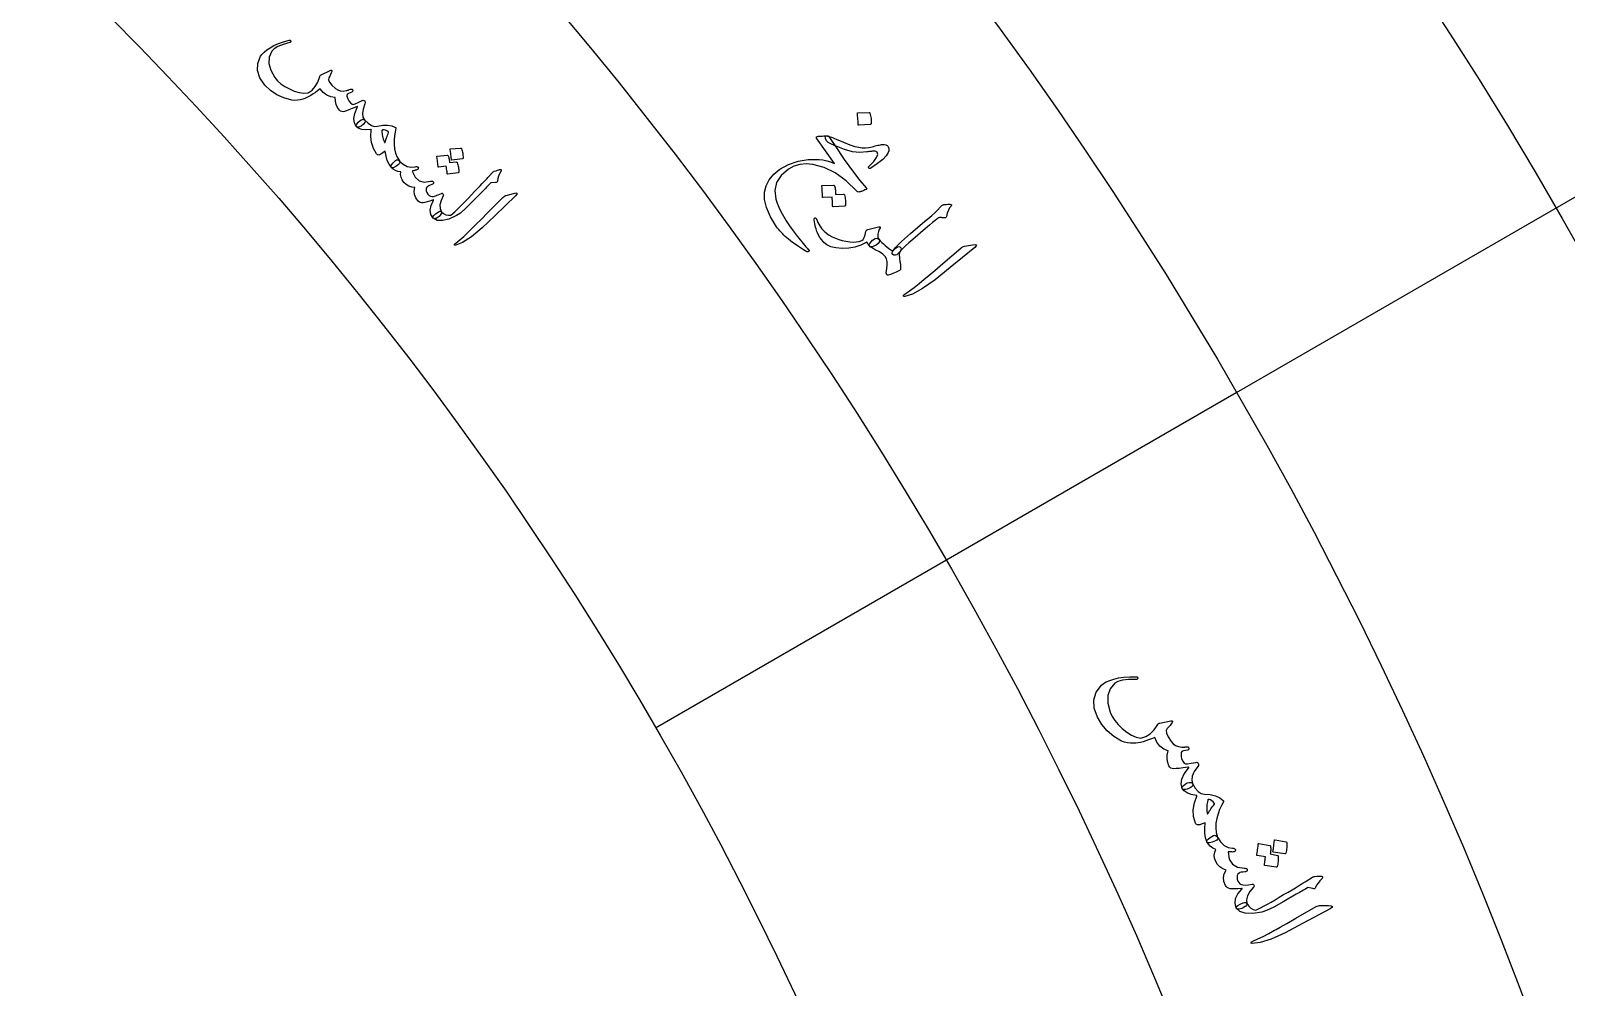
# Model space of a CAD drawing. Header units: millimetres. Extents: x -77 to 77, y -78 to 103.
# Drawn here: x 35.24 to 58.32, y 21.88 to 36.24 of the extents above; entities that cross this region are included whole.
import ezdxf

# ---------------------------------------------------------------- set-up
doc = ezdxf.new("R2010")
doc.units = ezdxf.units.MM
doc.layers.add('ENGRAVE', color=7, linetype='Continuous')
doc.layers.add('TEXT', color=5, linetype='Continuous')

msp = doc.modelspace()

# ---------------------------------------------------------------- linework, layer by layer
at = {"layer": 'ENGRAVE'}
for points in [[(60.7409, 35.0687), (53.358, 30.8062)], [(53.358, 30.8062), (48.9954, 28.2875)], [(48.9954, 28.2875), (44.6328, 25.7687)]]:
    msp.add_lwpolyline(points, dxfattribs=at)
for radius in [75.95, 75.95, 73.9156, 70.1375, 70.1375, 67.1538, 61.6125, 61.6125, 56.575, 56.575, 51.5375, 51.5375]:
    msp.add_circle((0, 0), radius, dxfattribs=at)
at = {"layer": 'TEXT'}
for points in [[(40.2223, 35.1951), (40.2312, 35.1984), (40.24, 35.1995), (40.2486, 35.1985), (40.257, 35.1952), (40.2651, 35.1885), (40.2689, 35.1783), (40.2685, 35.1647), (40.2638, 35.1477), (40.2381, 35.0678), (40.2285, 35.001), (40.2351, 34.9472), (40.2579, 34.9064), (40.2682, 34.8862), (40.2635, 34.8639), (40.2438, 34.8396), (40.209, 34.8132), (40.1856, 34.8005), (40.1661, 34.7945), (40.1506, 34.7955), (40.1389, 34.8032), (40.108, 34.8577), (40.0995, 34.924), (40.1134, 35.0021), (40.1497, 35.0921), (40.1531, 35.0999), (40.1523, 35.1043), (40.1473, 35.1052), (40.138, 35.1028), (40.076, 35.0756), (40.0254, 35.0547), (39.9863, 35.0399), (39.9586, 35.0314), (39.9364, 35.0277), (39.9164, 35.0297), (39.8987, 35.0374), (39.8833, 35.0509), (39.8537, 35.0909), (39.833, 35.1364), (39.8211, 35.1874), (39.818, 35.2439), (39.752, 35.2522), (39.6921, 35.2764), (39.6385, 35.3165), (39.5911, 35.3726), (39.5553, 35.3438), (39.5205, 35.3177), (39.4869, 35.2943), (39.4543, 35.2736), (39.4227, 35.2556), (39.3921, 35.2401), (39.3624, 35.2272), (39.3337, 35.2168), (39.2932, 35.2055), (39.2523, 35.1995), (39.2109, 35.1989), (39.1691, 35.2037), (39.0494, 35.2353), (38.942, 35.283), (38.8469, 35.3467), (38.7639, 35.4267), (38.6887, 35.5365), (38.6526, 35.6456), (38.6557, 35.7543), (38.6981, 35.8626), (38.72, 35.8932), (38.751, 35.9246), (38.7911, 35.9568), (38.8404, 35.9897), (38.8985, 36.0217), (38.9654, 36.0511), (39.041, 36.0778), (39.1253, 36.1017), (39.1317, 36.1027), (39.1371, 36.1025), (39.1415, 36.1011), (39.145, 36.0985), (39.1484, 36.0939), (39.1505, 36.0893), (39.1511, 36.0846), (39.1504, 36.0797), (39.1484, 36.0753), (39.1454, 36.0716), (39.1413, 36.0687), (39.1362, 36.0667), (39.0359, 36.0368), (38.9576, 36.0054), (38.9011, 35.9726), (38.8665, 35.9383), (38.8255, 35.8489), (38.8198, 35.7528), (38.8493, 35.65), (38.9138, 35.5403), (38.9535, 35.4932), (39.0027, 35.4492), (39.0615, 35.4082), (39.1297, 35.3703), (39.2044, 35.3379), (39.2763, 35.3175), (39.3456, 35.3091), (39.4123, 35.3127), (39.4708, 35.3513), (39.5192, 35.4045), (39.5575, 35.4722), (39.5856, 35.5546), (39.5892, 35.5635), (39.5939, 35.5708), (39.5998, 35.5766), (39.6068, 35.5807), (39.7417, 35.6478), (39.7553, 35.6524), (39.7642, 35.6516), (39.7685, 35.6455), (39.7682, 35.634), (39.7598, 35.6116), (39.7495, 35.588), (39.7373, 35.5633), (39.7232, 35.5374), (39.7175, 35.5081), (39.732, 35.4717), (39.7667, 35.4281), (39.8214, 35.3773), (39.8567, 35.3548), (39.8953, 35.342), (39.9374, 35.3389), (39.9829, 35.3454), (39.9892, 35.3465), (39.9956, 35.3479), (40.0021, 35.3497), (40.0087, 35.3519), (40.0154, 35.3543), (40.0221, 35.3568), (40.029, 35.3594), (40.0359, 35.362), (40.0493, 35.3667), (40.0602, 35.3689), (40.0687, 35.3686), (40.0746, 35.3658), (40.0782, 35.3619), (40.0806, 35.3571), (40.0818, 35.3512), (40.0819, 35.3443), (40.0813, 35.3379), (40.079, 35.3324), (40.0751, 35.3277), (40.0695, 35.324), (40.0199, 35.3035), (40.0069, 35.295), (39.9986, 35.2847), (39.9949, 35.2728), (39.996, 35.2592), (40.007, 35.2231), (40.0238, 35.1912), (40.0464, 35.1636), (40.0749, 35.1403), (40.0912, 35.1386), (40.1212, 35.1472), (40.1649, 35.166), (40.2223, 35.1951)], [(40.7246, 34.7934), (40.7291, 34.7908), (40.7319, 34.7876), (40.7329, 34.7837), (40.7322, 34.7791), (40.7189, 34.7229), (40.71, 34.6635), (40.7054, 34.6011), (40.7052, 34.5355), (40.7114, 34.4689), (40.7266, 34.406), (40.7506, 34.3466), (40.7836, 34.2908), (40.7903, 34.2775), (40.7905, 34.2642), (40.7842, 34.2508), (40.7714, 34.2373), (40.7319, 34.2069), (40.7007, 34.1888), (40.6777, 34.183), (40.663, 34.1895), (40.6287, 34.2386), (40.6021, 34.2957), (40.583, 34.3606), (40.5714, 34.4334), (40.5352, 34.4087), (40.5069, 34.3912), (40.4864, 34.3809), (40.4739, 34.378), (40.4645, 34.3796), (40.456, 34.3828), (40.4485, 34.3876), (40.4418, 34.3941), (40.3936, 34.4765), (40.3642, 34.5639), (40.3536, 34.6564), (40.3618, 34.7541), (40.3619, 34.7578), (40.3604, 34.7604), (40.3573, 34.7618), (40.3525, 34.7622), (40.2805, 34.7574), (40.221, 34.7626), (40.1738, 34.7779), (40.1389, 34.8032), (40.1345, 34.811), (40.1337, 34.82), (40.1365, 34.83), (40.143, 34.8413), (40.1655, 34.8711), (40.1873, 34.893), (40.2084, 34.9071), (40.2287, 34.9134), (40.2385, 34.9138), (40.2466, 34.9127), (40.2531, 34.9103), (40.2579, 34.9064), (40.3119, 34.8551), (40.3623, 34.8219), (40.4092, 34.8066), (40.4528, 34.8094), (40.5328, 34.8246), (40.6049, 34.827), (40.6688, 34.8166), (40.7246, 34.7934)], [(47.8424, 35.0169), (47.8458, 35.0164), (47.849, 35.0145), (47.852, 35.0112), (47.8548, 35.0066), (47.8649, 34.967), (47.871, 34.9272), (47.873, 34.8873), (47.8711, 34.8471), (47.8697, 34.8424), (47.8674, 34.839), (47.8641, 34.837), (47.8598, 34.8364), (47.6877, 34.8242), (47.6828, 34.8248), (47.6796, 34.8279), (47.6779, 34.8333), (47.6778, 34.841), (47.6776, 34.8477), (47.6772, 34.858), (47.6765, 34.8721), (47.6754, 34.8898), (47.6739, 34.9115), (47.6718, 34.9372), (47.669, 34.967), (47.6656, 35.0009), (47.6657, 35.0057), (47.6668, 35.009), (47.6692, 35.0107), (47.6726, 35.0108)], [(40.6216, 34.7146), (40.6219, 34.7176), (40.6211, 34.7206), (40.6193, 34.7234), (40.6163, 34.7262), (40.5949, 34.74), (40.5741, 34.7493), (40.5538, 34.7543), (40.5342, 34.7549), (40.5277, 34.7535), (40.5233, 34.7507), (40.521, 34.7466), (40.5207, 34.741), (40.5215, 34.7205), (40.5234, 34.6999), (40.5263, 34.6792), (40.5303, 34.6584), (40.5354, 34.6376), (40.5416, 34.6167), (40.5488, 34.5957), (40.5571, 34.5746), (40.5597, 34.5695), (40.5621, 34.566), (40.5645, 34.5639), (40.5667, 34.5633), (40.5687, 34.564), (40.5702, 34.5659), (40.5712, 34.5691), (40.5719, 34.5734), (40.5758, 34.5884), (40.5804, 34.6042), (40.5856, 34.6208), (40.5913, 34.6382), (40.5978, 34.6563), (40.605, 34.6751), (40.6129, 34.6946), (40.6216, 34.7146)], [(47.3299, 34.5176), (47.4683, 34.3123), (47.5924, 34.1382), (47.7028, 33.9954), (47.7997, 33.884), (47.8027, 33.8806), (47.8048, 33.8773), (47.8058, 33.8739), (47.8057, 33.8706), (47.8046, 33.8674), (47.8026, 33.8645), (47.7996, 33.862), (47.7956, 33.8598), (47.7791, 33.8528), (47.7638, 33.8465), (47.7498, 33.8409), (47.737, 33.836), (47.7254, 33.8319), (47.7152, 33.8285), (47.7061, 33.8259), (47.6983, 33.824), (47.685, 33.8222), (47.6737, 33.823), (47.6643, 33.8264), (47.657, 33.8324), (47.4952, 33.9898), (47.3313, 34.1098), (47.1655, 34.1924), (46.998, 34.2376), (46.8946, 34.2465), (46.7985, 34.2375), (46.7098, 34.2106), (46.6283, 34.166), (46.5187, 34.0712), (46.4509, 33.9644), (46.4249, 33.8455), (46.4405, 33.7146), (46.4597, 33.6549), (46.4851, 33.5924), (46.5165, 33.5271), (46.554, 33.4589), (46.5974, 33.3879), (46.6466, 33.314), (46.7014, 33.2373), (46.762, 33.1577), (46.7842, 33.1298), (46.8063, 33.1026), (46.8282, 33.076), (46.8499, 33.05), (46.8714, 33.0248), (46.8924, 33.0006), (46.913, 32.9773), (46.9332, 32.9551), (46.9388, 32.948), (46.9405, 32.9413), (46.9384, 32.935), (46.9325, 32.9293), (46.9243, 32.9244), (46.9171, 32.9219), (46.9108, 32.9218), (46.9055, 32.9242), (46.8561, 32.9545), (46.81, 32.9838), (46.7674, 33.0119), (46.7281, 33.039), (46.6922, 33.0647), (46.6596, 33.0891), (46.6303, 33.112), (46.6044, 33.1336), (46.5814, 33.1548), (46.5595, 33.1759), (46.5387, 33.1966), (46.5189, 33.2171), (46.5003, 33.2375), (46.483, 33.2582), (46.467, 33.2791), (46.4523, 33.3001), (46.3612, 33.4507), (46.3, 33.587), (46.2689, 33.7093), (46.2678, 33.8177), (46.2932, 33.9165), (46.3406, 34.0074), (46.4103, 34.0904), (46.5022, 34.1654), (46.6318, 34.2374), (46.7733, 34.2858), (46.9267, 34.3104), (47.0922, 34.311), (47.1474, 34.3041), (47.2041, 34.2921), (47.2625, 34.275), (47.3225, 34.2527), (47.0513, 34.6308), (47.0485, 34.6427), (47.0527, 34.6516), (47.0638, 34.6576), (47.0819, 34.6606), (47.1104, 34.6621), (47.1361, 34.6634), (47.1589, 34.6643), (47.179, 34.6651), (47.1962, 34.6654), (47.2104, 34.6654), (47.2216, 34.665), (47.2299, 34.6641), (47.2381, 34.6547), (47.2576, 34.6271), (47.2882, 34.5814), (47.3299, 34.5176)], [(47.1806, 34.6662), (47.1982, 34.6649), (47.2166, 34.6622), (47.236, 34.658), (47.2563, 34.6525), (47.2776, 34.6455), (47.3, 34.6372), (47.3235, 34.6277), (47.348, 34.6168), (47.4581, 34.5692), (47.551, 34.5328), (47.6267, 34.5076), (47.6851, 34.4937), (47.737, 34.4878), (47.7878, 34.4872), (47.8373, 34.4919), (47.8856, 34.5021), (47.909, 34.5082), (47.9314, 34.5138), (47.9529, 34.5189), (47.9734, 34.5234), (47.9928, 34.5274), (48.0106, 34.5307), (48.027, 34.5334), (48.0418, 34.5354), (48.0693, 34.5362), (48.0925, 34.5317), (48.1115, 34.522), (48.1261, 34.5072), (48.1352, 34.489), (48.1385, 34.4676), (48.1362, 34.443), (48.1281, 34.4152), (48.0987, 34.3668), (48.0459, 34.3116), (47.9696, 34.2495), (47.8699, 34.1806), (47.8602, 34.1752), (47.8518, 34.1736), (47.8444, 34.1758), (47.8382, 34.1818), (47.8346, 34.1898), (47.8347, 34.1983), (47.8388, 34.2071), (47.8467, 34.2163), (47.9133, 34.2823), (47.9547, 34.3383), (47.9706, 34.3842), (47.9612, 34.42), (47.9548, 34.4263), (47.9456, 34.431), (47.9338, 34.434), (47.9193, 34.4354), (47.9115, 34.4351), (47.902, 34.4344), (47.8908, 34.4333), (47.878, 34.432), (47.8634, 34.4303), (47.8471, 34.4283), (47.8291, 34.426), (47.8095, 34.4233), (47.7038, 34.4156), (47.5917, 34.4274), (47.4731, 34.4586), (47.3479, 34.5092), (47.3466, 34.5098), (47.3428, 34.5114), (47.3363, 34.5141), (47.3272, 34.518), (47.3156, 34.5229), (47.3014, 34.5289), (47.2846, 34.5361), (47.2652, 34.5442), (47.2288, 34.565), (47.2026, 34.5922), (47.1866, 34.6259), (47.1806, 34.6662)], [(41.7032, 34.4831), (41.7063, 34.4828), (41.7093, 34.4812), (41.7122, 34.4784), (41.715, 34.4744), (41.7211, 34.4569), (41.7264, 34.4393), (41.7308, 34.4218), (41.7343, 34.4042), (41.737, 34.3866), (41.7387, 34.3686), (41.7396, 34.3503), (41.7396, 34.3318), (41.7385, 34.3263), (41.7365, 34.3224), (41.7336, 34.32), (41.7297, 34.319), (41.5731, 34.2999), (41.5693, 34.3008), (41.5666, 34.3037), (41.565, 34.3087), (41.5645, 34.3158), (41.5641, 34.3218), (41.5631, 34.3312), (41.5617, 34.3439), (41.5598, 34.3599), (41.5573, 34.3795), (41.554, 34.4027), (41.5499, 34.4295), (41.5451, 34.4601), (41.5448, 34.4645), (41.5457, 34.4675), (41.5477, 34.4692), (41.5509, 34.4695)], [(41.0226, 34.2016), (41.0334, 34.2035), (41.0429, 34.2038), (41.0513, 34.2025), (41.0584, 34.1996), (41.0638, 34.1953), (41.0671, 34.1898), (41.0683, 34.1831), (41.0673, 34.1752), (41.0638, 34.1673), (41.0573, 34.1606), (41.0478, 34.1551), (41.0353, 34.1508), (41.0283, 34.1495), (41.0212, 34.1479), (41.014, 34.1461), (41.0067, 34.1441), (40.9993, 34.1421), (40.9916, 34.1403), (40.9838, 34.1388), (40.9757, 34.1376), (41.0189, 34.0465), (41.0792, 33.9903), (41.1568, 33.9691), (41.2518, 33.9827), (41.2625, 33.9846), (41.2719, 33.9851), (41.2799, 33.9841), (41.2865, 33.9818), (41.292, 33.9775), (41.2955, 33.9722), (41.2971, 33.9658), (41.2967, 33.9584), (41.294, 33.951), (41.2888, 33.9446), (41.281, 33.9392), (41.2707, 33.9348), (41.245, 33.9253), (41.2245, 33.916), (41.2091, 33.907), (41.1988, 33.8983), (41.1878, 33.8815), (41.184, 33.8618), (41.1874, 33.8393), (41.1979, 33.8139), (41.2133, 33.7896), (41.2303, 33.7717), (41.2488, 33.7601), (41.269, 33.7548), (41.2937, 33.7562), (41.3262, 33.7644), (41.3663, 33.7794), (41.4141, 33.8012), (41.4201, 33.8036), (41.4261, 33.8031), (41.4322, 33.7998), (41.4382, 33.7938), (41.4431, 33.7864), (41.4455, 33.7794), (41.4454, 33.7725), (41.4429, 33.7659), (41.4087, 33.6941), (41.3925, 33.6303), (41.3943, 33.5744), (41.4141, 33.5265), (41.4173, 33.5157), (41.4151, 33.5031), (41.4075, 33.4888), (41.3947, 33.4726), (41.3798, 33.4565), (41.3648, 33.4435), (41.3499, 33.4335), (41.3351, 33.4267), (41.3202, 33.4219), (41.308, 33.4205), (41.2985, 33.4223), (41.2917, 33.4274), (41.2582, 33.4859), (41.2475, 33.5506), (41.2595, 33.6216), (41.2943, 33.6989), (41.2962, 33.7028), (41.2959, 33.7053), (41.2934, 33.7062), (41.2888, 33.7057), (41.24, 33.6867), (41.1988, 33.6727), (41.1651, 33.6637), (41.1388, 33.6596), (41.1169, 33.6607), (41.0973, 33.6655), (41.0799, 33.6742), (41.0647, 33.6866), (41.0309, 33.7338), (41.0118, 33.7833), (41.0075, 33.8351), (41.0179, 33.8893), (40.9679, 33.8946), (40.9231, 33.9092), (40.8836, 33.9332), (40.8493, 33.9666), (40.8233, 34.0045), (40.8076, 34.0434), (40.8022, 34.0832), (40.807, 34.1239), (40.762, 34.1312), (40.7228, 34.1448), (40.6894, 34.1646), (40.6619, 34.1908), (40.6579, 34.2069), (40.6672, 34.23), (40.6899, 34.26), (40.7258, 34.2969), (40.739, 34.3056), (40.7528, 34.3077), (40.7673, 34.3032), (40.7824, 34.2922), (40.8426, 34.2399), (40.9026, 34.2073), (40.9626, 34.1946), (41.0226, 34.2016)], [(42.2062, 34.1334), (42.2359, 34.142), (42.2594, 34.149), (42.2766, 34.1543), (42.2876, 34.158), (42.2949, 34.1599), (42.3012, 34.1599), (42.3066, 34.158), (42.311, 34.1541), (42.3143, 34.1483), (42.3152, 34.142), (42.3136, 34.1352), (42.3097, 34.1278), (42.2898, 34.0928), (42.2745, 34.0578), (42.264, 34.023), (42.2581, 33.9882), (42.2557, 33.9778), (42.2494, 33.9704), (42.2394, 33.9659), (42.2257, 33.9643), (42.1589, 33.9607), (42.1417, 33.9434), (42.1248, 33.9264), (42.1082, 33.9096), (42.092, 33.8932), (42.0761, 33.877), (42.0606, 33.861), (42.0454, 33.8454), (42.0305, 33.83), (41.8927, 33.6879), (41.7823, 33.5801), (41.6994, 33.5066), (41.644, 33.4673), (41.5275, 33.4159), (41.4297, 33.3923), (41.3508, 33.3966), (41.2906, 33.4288), (41.2895, 33.4301), (41.2884, 33.4315), (41.2873, 33.4328), (41.2863, 33.4342), (41.2874, 33.4484), (41.3007, 33.4677), (41.3262, 33.4922), (41.3639, 33.5218), (41.3787, 33.5316), (41.3919, 33.536), (41.4033, 33.5347), (41.413, 33.5279), (41.4478, 33.499), (41.4834, 33.4804), (41.5201, 33.4721), (41.5577, 33.4741), (41.5853, 33.4983), (41.6161, 33.5265), (41.65, 33.5588), (41.6871, 33.5952), (41.7272, 33.6355), (41.7703, 33.6795), (41.8163, 33.7271), (41.8653, 33.7784), (41.9138, 33.8285), (41.9572, 33.8736), (41.9956, 33.9138), (42.0289, 33.9491), (42.0574, 33.9793), (42.0811, 34.0043), (42.1, 34.024), (42.1142, 34.0385), (42.1806, 34.115), (42.1879, 34.1216), (42.1946, 34.1269), (42.2007, 34.1308), (42.2062, 34.1334)], [(41.6405, 34.2731), (41.6436, 34.2728), (41.6466, 34.2713), (41.6494, 34.2685), (41.6522, 34.2645), (41.6582, 34.2469), (41.6634, 34.2294), (41.6678, 34.2119), (41.6712, 34.1944), (41.6738, 34.1768), (41.6755, 34.1589), (41.6763, 34.1406), (41.6762, 34.1221), (41.6751, 34.1177), (41.673, 34.1143), (41.6696, 34.112), (41.6651, 34.1108), (41.5087, 34.0918), (41.5059, 34.0924), (41.5037, 34.0951), (41.5022, 34.0997), (41.5013, 34.1062), (41.5009, 34.1106), (41.5001, 34.1174), (41.499, 34.1267), (41.4976, 34.1384), (41.4957, 34.1525), (41.4934, 34.1689), (41.4906, 34.1876), (41.4873, 34.2086), (41.3726, 34.1937), (41.3687, 34.1946), (41.3661, 34.1975), (41.3645, 34.2024), (41.3641, 34.2095), (41.3636, 34.2155), (41.3627, 34.2249), (41.3613, 34.2376), (41.3594, 34.2535), (41.3569, 34.273), (41.3536, 34.2962), (41.3496, 34.323), (41.3448, 34.3534), (41.345, 34.3572), (41.3463, 34.3598), (41.3485, 34.3612), (41.3517, 34.3615), (41.5038, 34.3755), (41.5069, 34.3752), (41.5099, 34.3736), (41.5128, 34.3708), (41.5155, 34.3668), (41.5199, 34.3545), (41.5239, 34.342), (41.5276, 34.3293), (41.5309, 34.3166), (41.5338, 34.3038), (41.5361, 34.2908), (41.5377, 34.2778), (41.5386, 34.2647)], [(47.4592, 33.7883), (47.4625, 33.7878), (47.4656, 33.7859), (47.4685, 33.7827), (47.4712, 33.7781), (47.4763, 33.7586), (47.4806, 33.7392), (47.4838, 33.7198), (47.4862, 33.7005), (47.4875, 33.6811), (47.4879, 33.6615), (47.4872, 33.6416), (47.4856, 33.6215), (47.4841, 33.6167), (47.4814, 33.6132), (47.4775, 33.6109), (47.4725, 33.6099), (47.3001, 33.6001), (47.2971, 33.601), (47.295, 33.604), (47.2937, 33.6092), (47.2933, 33.6163), (47.2938, 33.6218), (47.2938, 33.6302), (47.2934, 33.6415), (47.2925, 33.6556), (47.2912, 33.6729), (47.2896, 33.6934), (47.2875, 33.7172), (47.285, 33.7441), (47.1504, 33.7372), (47.1456, 33.7379), (47.1424, 33.7409), (47.1408, 33.7462), (47.1408, 33.7538), (47.1409, 33.7604), (47.1406, 33.7707), (47.1401, 33.7845), (47.1394, 33.8021), (47.1383, 33.8235), (47.1366, 33.8489), (47.1345, 33.8783), (47.1317, 33.9118), (47.1323, 33.9159), (47.1339, 33.9187), (47.1364, 33.92), (47.14, 33.9201), (47.3088, 33.9259), (47.3122, 33.9254), (47.3153, 33.9235), (47.3182, 33.9203), (47.3209, 33.9157), (47.326, 33.8996), (47.3301, 33.8834), (47.3332, 33.8671), (47.3354, 33.8507), (47.3367, 33.8343), (47.3373, 33.8179), (47.3371, 33.8016), (47.336, 33.7853)], [(42.4957, 33.8005), (42.5316, 33.8073), (42.549, 33.8037), (42.5479, 33.7896), (42.5283, 33.7651), (42.2177, 33.4667), (42.0264, 33.2844), (41.8649, 33.1497), (41.7334, 33.0624), (41.632, 33.0224), (41.6217, 33.0216), (41.6149, 33.0228), (41.6116, 33.0258), (41.6119, 33.0309), (41.614, 33.0364), (41.6179, 33.0423), (41.6235, 33.0484), (41.6308, 33.0548), (41.6902, 33.1019), (41.751, 33.1547), (41.8132, 33.213), (41.8768, 33.2769), (41.8937, 33.2933), (41.9389, 33.338), (42.0124, 33.4112), (42.1141, 33.5128), (42.3376, 33.7405), (42.3503, 33.7517), (42.363, 33.7607), (42.3757, 33.7675), (42.3886, 33.772)], [(48.747, 33.3217), (48.6538, 33.2431), (48.5713, 33.1728), (48.4995, 33.1108), (48.4383, 33.0569), (48.388, 33.0113), (48.3486, 32.9741), (48.3201, 32.9452), (48.3025, 32.9246), (48.2805, 32.8971), (48.2587, 32.8796), (48.237, 32.8721), (48.2155, 32.8746), (48.1982, 32.8839), (48.1893, 32.8968), (48.1886, 32.9134), (48.1962, 32.9335), (48.2397, 32.9896), (48.3287, 33.0783), (48.4632, 33.1998), (48.6432, 33.3541), (48.7216, 33.419), (48.7839, 33.4713), (48.8301, 33.5111), (48.86, 33.5383), (48.9208, 33.6061), (48.9321, 33.6173), (48.9435, 33.6258), (48.9549, 33.6317), (48.9664, 33.635), (48.9987, 33.6369), (49.0237, 33.6382), (49.0415, 33.639), (49.0521, 33.6393), (49.0696, 33.637), (49.079, 33.6316), (49.0803, 33.6231), (49.0736, 33.6113), (49.0513, 33.5831), (49.032, 33.5478), (49.0157, 33.5055), (49.0025, 33.4561), (48.9996, 33.4468), (48.9948, 33.4402), (48.988, 33.4365), (48.9793, 33.4355), (48.9679, 33.4358), (48.9571, 33.436), (48.9471, 33.4363), (48.9377, 33.4367), (48.9291, 33.4371), (48.9212, 33.4375), (48.9139, 33.4379), (48.9074, 33.4384), (48.897, 33.4383), (48.8876, 33.4367), (48.8794, 33.4334), (48.8722, 33.4285), (48.8581, 33.4157), (48.8325, 33.3937), (48.7955, 33.3623), (48.747, 33.3217)], [(47.8214, 33.2602), (47.9818, 33.2992), (47.9957, 33.3008), (48.0042, 33.299), (48.0075, 33.2938), (48.0055, 33.2853), (47.9926, 33.2567), (47.9825, 33.2307), (47.9753, 33.2073), (47.9709, 33.1865), (47.9704, 33.1666), (47.9734, 33.1474), (47.98, 33.1289), (47.9902, 33.1112), (47.9973, 33.0916), (47.9924, 33.0707), (47.9755, 33.0486), (47.9466, 33.0252), (47.9142, 33.0064), (47.887, 32.9981), (47.8648, 33.0002), (47.8476, 33.0128), (47.8382, 33.0251), (47.8291, 33.0378), (47.8203, 33.051), (47.8117, 33.0647), (47.8096, 33.0666), (47.8064, 33.0674), (47.8021, 33.0672), (47.7968, 33.066), (47.716, 33.0226), (47.6291, 32.9929), (47.5359, 32.9767), (47.4366, 32.974), (47.3425, 32.9825), (47.2654, 33), (47.205, 33.0265), (47.1614, 33.0621), (47.1289, 33.1015), (47.1018, 33.1395), (47.08, 33.1761), (47.0636, 33.2112), (47.0572, 33.2295), (47.0508, 33.2494), (47.0444, 33.271), (47.038, 33.2941), (47.032, 33.3189), (47.0264, 33.3455), (47.0214, 33.3737), (47.017, 33.4037), (47.0156, 33.411), (47.0156, 33.4172), (47.017, 33.4224), (47.0197, 33.4265), (47.024, 33.431), (47.0281, 33.4337), (47.0321, 33.4345), (47.036, 33.4334), (47.0402, 33.4315), (47.0437, 33.4284), (47.0465, 33.4243), (47.0486, 33.4191), (47.0732, 33.3632), (47.1006, 33.314), (47.1309, 33.2715), (47.1642, 33.2357), (47.2022, 33.2039), (47.2433, 33.1755), (47.2873, 33.1505), (47.3344, 33.1288), (47.3845, 33.1104), (47.4376, 33.095), (47.4937, 33.0827), (47.5527, 33.0734), (47.6028, 33.0703), (47.649, 33.0723), (47.6913, 33.0794), (47.7298, 33.0917), (47.75, 33.1099), (47.7672, 33.1392), (47.7814, 33.1795), (47.7926, 33.2308), (47.7958, 33.2407), (47.8017, 33.2489), (47.8102, 33.2554), (47.8214, 33.2602)], [(48.3044, 33.0005), (48.3187, 32.9829), (48.324, 32.9649), (48.3202, 32.9466), (48.3073, 32.9279), (48.3008, 32.9189), (48.2964, 32.9071), (48.2943, 32.8924), (48.2945, 32.8749), (48.2954, 32.8645), (48.2963, 32.8529), (48.2973, 32.8402), (48.2984, 32.8264), (48.2996, 32.8116), (48.3013, 32.7959), (48.3035, 32.7794), (48.306, 32.762), (48.3108, 32.7295), (48.3138, 32.7034), (48.315, 32.6837), (48.3146, 32.6704), (48.313, 32.6605), (48.3098, 32.6526), (48.3048, 32.6468), (48.2982, 32.6431), (48.2461, 32.6175), (48.2003, 32.5971), (48.1609, 32.5819), (48.1279, 32.5718), (48.123, 32.5716), (48.1182, 32.5733), (48.1136, 32.5769), (48.1092, 32.5823), (48.1047, 32.5897), (48.1016, 32.5961), (48.1001, 32.6016), (48.1001, 32.6061), (48.1103, 32.6714), (48.1139, 32.7288), (48.1109, 32.7783), (48.1013, 32.8199), (48.0814, 32.8551), (48.0468, 32.8895), (47.9975, 32.9231), (47.9336, 32.9558), (47.9024, 32.9714), (47.8775, 32.9863), (47.8589, 33.0007), (47.8465, 33.0144), (47.8428, 33.0225), (47.8424, 33.0313), (47.8455, 33.0407), (47.8519, 33.0506), (47.8946, 33.099), (47.9317, 33.1256), (47.9632, 33.1301), (47.9891, 33.1127), (48.0097, 33.0892), (48.0319, 33.0659), (48.0557, 33.0428), (48.0811, 33.0199), (48.108, 32.9974), (48.1367, 32.9754), (48.167, 32.954), (48.1989, 32.933), (48.2353, 32.9716), (48.2651, 32.9957), (48.2881, 33.0053), (48.3044, 33.0005)], [(49.396, 33.0286), (49.436, 33.0328), (49.4547, 33.0272), (49.4523, 33.0119), (49.4285, 32.9868), (49.061, 32.6879), (48.8347, 32.5054), (48.6455, 32.3723), (48.4934, 32.2886), (48.3786, 32.2539), (48.3673, 32.254), (48.3599, 32.2559), (48.3566, 32.2595), (48.3573, 32.265), (48.3602, 32.2709), (48.3649, 32.277), (48.3716, 32.2832), (48.3803, 32.2895), (48.4496, 32.3358), (48.521, 32.3881), (48.5945, 32.4464), (48.6701, 32.5107), (48.6901, 32.5271), (48.7437, 32.5721), (48.8308, 32.6456), (48.9516, 32.7477), (49.2173, 32.9771), (49.2322, 32.9882), (49.2469, 32.9969), (49.2615, 33.0032), (49.276, 33.0071)], [(52.7491, 25.2557), (52.7595, 25.2565), (52.7691, 25.2551), (52.7779, 25.2515), (52.786, 25.2456), (52.7925, 25.236), (52.7935, 25.2241), (52.789, 25.2098), (52.779, 25.1932), (52.7281, 25.1162), (52.6982, 25.0482), (52.6893, 24.9893), (52.7014, 24.9393), (52.7064, 24.9148), (52.6948, 24.8926), (52.6666, 24.8727), (52.622, 24.8551), (52.5935, 24.8484), (52.5711, 24.8479), (52.5549, 24.8535), (52.5448, 24.8652), (52.5282, 24.932), (52.5388, 25.0048), (52.5766, 25.0834), (52.6417, 25.168), (52.6477, 25.1753), (52.6481, 25.1802), (52.6431, 25.1827), (52.6325, 25.1828), (52.5587, 25.1724), (52.499, 25.1651), (52.4532, 25.1611), (52.4213, 25.1602), (52.3966, 25.1629), (52.3761, 25.1709), (52.3596, 25.1843), (52.3472, 25.2032), (52.3278, 25.2543), (52.3193, 25.3086), (52.3218, 25.3662), (52.3352, 25.4269), (52.2677, 25.4553), (52.2115, 25.4986), (52.1665, 25.557), (52.1329, 25.6305), (52.0864, 25.6106), (52.0419, 25.5932), (51.9993, 25.5783), (51.9587, 25.5661), (51.9199, 25.5563), (51.8829, 25.5489), (51.8476, 25.544), (51.8141, 25.5415), (51.7678, 25.5415), (51.7227, 25.5473), (51.6787, 25.5589), (51.6359, 25.5763), (51.5184, 25.6452), (51.4187, 25.7274), (51.3368, 25.8231), (51.2725, 25.9324), (51.2253, 26.0709), (51.2193, 26.1972), (51.2548, 26.3114), (51.3317, 26.4137), (51.3639, 26.4396), (51.4061, 26.4637), (51.4581, 26.4859), (51.52, 26.5063), (51.5911, 26.523), (51.6706, 26.5343), (51.7586, 26.5402), (51.855, 26.5407), (51.8621, 26.5398), (51.8677, 26.538), (51.872, 26.5352), (51.8749, 26.5314), (51.8772, 26.5256), (51.878, 26.5201), (51.8773, 26.5149), (51.875, 26.51), (51.8716, 26.5058), (51.8674, 26.5028), (51.8622, 26.501), (51.8562, 26.5003), (51.7411, 26.4983), (51.6488, 26.4882), (51.5793, 26.4701), (51.5325, 26.4441), (51.4626, 26.3615), (51.4282, 26.2613), (51.429, 26.1437), (51.4649, 26.0084), (51.493, 25.9467), (51.5322, 25.8856), (51.5823, 25.8248), (51.6434, 25.7645), (51.7129, 25.7081), (51.783, 25.6651), (51.854, 25.6358), (51.9257, 25.6199), (51.9991, 25.6435), (52.0661, 25.6855), (52.1267, 25.7459), (52.1808, 25.8249), (52.1873, 25.8333), (52.1945, 25.8396), (52.2024, 25.844), (52.2111, 25.8463), (52.3739, 25.8775), (52.3896, 25.8783), (52.3988, 25.8748), (52.4016, 25.8671), (52.3978, 25.855), (52.3823, 25.8337), (52.3644, 25.8118), (52.3442, 25.7892), (52.3215, 25.766), (52.3069, 25.7366), (52.3115, 25.6937), (52.3353, 25.6373), (52.3782, 25.5673), (52.409, 25.533), (52.4462, 25.5081), (52.4898, 25.4923), (52.5399, 25.4858), (52.5469, 25.485), (52.5541, 25.4847), (52.5615, 25.4847), (52.5692, 25.485), (52.577, 25.4856), (52.5849, 25.4862), (52.5929, 25.4869), (52.601, 25.4877), (52.6166, 25.4886), (52.6288, 25.4877), (52.6377, 25.4849), (52.6431, 25.4802), (52.6458, 25.4751), (52.6469, 25.4692), (52.6465, 25.4626), (52.6445, 25.4553), (52.642, 25.4487), (52.6379, 25.4435), (52.6324, 25.4398), (52.6253, 25.4374), (52.5667, 25.4304), (52.5504, 25.4252), (52.5386, 25.4168), (52.5312, 25.4053), (52.5283, 25.3905), (52.5292, 25.349), (52.5376, 25.3103), (52.5534, 25.2744), (52.5767, 25.2412), (52.5935, 25.2346), (52.6278, 25.2349), (52.6797, 25.2419), (52.7491, 25.2557)], [(53.1624, 24.6815), (53.1665, 24.6774), (53.1684, 24.6731), (53.1684, 24.6687), (53.1662, 24.6641), (53.1355, 24.6085), (53.1085, 24.5482), (53.0852, 24.4834), (53.0655, 24.414), (53.0524, 24.3416), (53.0498, 24.2704), (53.0577, 24.2004), (53.0761, 24.1316), (53.0793, 24.1155), (53.0756, 24.1013), (53.065, 24.089), (53.0474, 24.0785), (52.9966, 24.0579), (52.9582, 24.048), (52.9321, 24.0486), (52.9184, 24.0599), (52.8967, 24.1221), (52.8853, 24.1904), (52.8843, 24.2648), (52.8936, 24.3454), (52.8479, 24.3299), (52.8127, 24.3198), (52.788, 24.315), (52.7739, 24.3156), (52.7644, 24.32), (52.7564, 24.3259), (52.7498, 24.3333), (52.7447, 24.3421), (52.718, 24.4437), (52.7127, 24.545), (52.7288, 24.6461), (52.7664, 24.7472), (52.7676, 24.7511), (52.7668, 24.7543), (52.7639, 24.7567), (52.759, 24.7585), (52.6813, 24.7747), (52.6197, 24.7979), (52.5743, 24.828), (52.5448, 24.8652), (52.5424, 24.8747), (52.5442, 24.8844), (52.5502, 24.8943), (52.5604, 24.9043), (52.5931, 24.9292), (52.6227, 24.946), (52.6491, 24.9547), (52.6726, 24.9553), (52.683, 24.9528), (52.6913, 24.9493), (52.6975, 24.9448), (52.7014, 24.9393), (52.7434, 24.869), (52.787, 24.8189), (52.8322, 24.7888), (52.8791, 24.7788), (52.9685, 24.7713), (53.0455, 24.7525), (53.1101, 24.7226), (53.1624, 24.6815)], [(53.03, 24.6285), (53.0312, 24.6316), (53.0312, 24.6349), (53.0301, 24.6385), (53.0278, 24.6423), (53.0092, 24.6632), (52.9899, 24.6793), (52.9699, 24.6906), (52.9493, 24.697), (52.942, 24.6975), (52.9365, 24.6958), (52.9328, 24.6921), (52.9309, 24.6863), (52.9257, 24.6643), (52.9215, 24.6419), (52.9186, 24.6192), (52.9167, 24.596), (52.9159, 24.5724), (52.9162, 24.5484), (52.9176, 24.524), (52.9202, 24.4992), (52.9214, 24.4931), (52.923, 24.4886), (52.9248, 24.4857), (52.927, 24.4844), (52.9293, 24.4846), (52.9315, 24.4862), (52.9336, 24.4892), (52.9355, 24.4936), (52.9441, 24.5083), (52.9537, 24.5237), (52.964, 24.5397), (52.9753, 24.5565), (52.9875, 24.5738), (53.0007, 24.5916), (53.0148, 24.6098), (53.03, 24.6285)], [(53.3029, 23.9663), (53.315, 23.9652), (53.3252, 23.9626), (53.3336, 23.9588), (53.3403, 23.9536), (53.3448, 23.9475), (53.3467, 23.9406), (53.3459, 23.9332), (53.3426, 23.9251), (53.3365, 23.9178), (53.3276, 23.9126), (53.3159, 23.9096), (53.3014, 23.9087), (53.2936, 23.9094), (53.2856, 23.9098), (53.2775, 23.91), (53.2691, 23.9101), (53.2607, 23.9101), (53.252, 23.9105), (53.2433, 23.9113), (53.2344, 23.9123), (53.2531, 23.8031), (53.3004, 23.7257), (53.3763, 23.6802), (53.481, 23.6665), (53.4929, 23.6654), (53.503, 23.6631), (53.5112, 23.6597), (53.5175, 23.6553), (53.522, 23.6492), (53.5242, 23.6425), (53.524, 23.6353), (53.5213, 23.6275), (53.5163, 23.6204), (53.5089, 23.6152), (53.4991, 23.6118), (53.4869, 23.6102), (53.4568, 23.6077), (53.4323, 23.604), (53.4133, 23.599), (53.3999, 23.5928), (53.3833, 23.5783), (53.3735, 23.5586), (53.3703, 23.5337), (53.374, 23.5037), (53.3831, 23.4734), (53.3958, 23.4494), (53.412, 23.4316), (53.4317, 23.4201), (53.4584, 23.4142), (53.4952, 23.4132), (53.5421, 23.4173), (53.5993, 23.4262), (53.6063, 23.4269), (53.6125, 23.4247), (53.618, 23.4194), (53.6226, 23.4112), (53.6256, 23.402), (53.626, 23.3938), (53.6239, 23.3866), (53.6193, 23.3804), (53.5618, 23.3144), (53.5257, 23.2516), (53.5111, 23.1919), (53.518, 23.1352), (53.5181, 23.1228), (53.512, 23.1102), (53.4998, 23.0972), (53.4814, 23.0839), (53.4608, 23.0712), (53.4411, 23.0618), (53.4224, 23.0557), (53.4046, 23.0529), (53.3875, 23.0522), (53.3741, 23.0543), (53.3646, 23.059), (53.3589, 23.0665), (53.3408, 23.1384), (53.3486, 23.2101), (53.3823, 23.2817), (53.442, 23.3533), (53.4452, 23.3569), (53.4456, 23.3596), (53.4433, 23.3613), (53.4382, 23.3621), (53.3809, 23.3564), (53.3331, 23.3538), (53.2947, 23.3542), (53.2657, 23.3577), (53.2428, 23.3653), (53.2234, 23.3763), (53.2075, 23.3906), (53.1951, 23.4083), (53.1733, 23.4683), (53.1678, 23.5263), (53.1785, 23.5825), (53.2056, 23.6369), (53.1542, 23.6572), (53.1111, 23.686), (53.0763, 23.7231), (53.0499, 23.7686), (53.0335, 23.8165), (53.0284, 23.8623), (53.0344, 23.9061), (53.0516, 23.9478), (53.006, 23.9689), (52.9685, 23.9949), (52.9391, 24.0258), (52.9176, 24.0616), (52.9182, 24.0799), (52.9349, 24.1015), (52.9678, 24.1266), (53.0168, 24.1551), (53.0333, 24.1604), (53.0485, 24.1585), (53.0626, 24.1495), (53.0753, 24.1333), (53.1236, 24.0601), (53.1776, 24.0079), (53.2374, 23.9766), (53.3029, 23.9663)], [(53.9788, 23.8592), (53.982, 23.858), (53.9847, 23.8554), (53.9869, 23.8516), (53.9886, 23.8465), (53.9898, 23.8262), (53.9901, 23.8061), (53.9895, 23.7863), (53.988, 23.7667), (53.9855, 23.7473), (53.982, 23.7278), (53.9775, 23.7082), (53.9719, 23.6886), (53.9695, 23.6842), (53.9662, 23.6813), (53.9619, 23.6799), (53.9568, 23.6799), (53.7855, 23.7061), (53.7827, 23.7076), (53.7812, 23.711), (53.7809, 23.7164), (53.782, 23.7235), (53.7827, 23.7283), (53.7839, 23.7358), (53.7855, 23.7459), (53.7875, 23.7588), (53.7897, 23.7742), (53.7921, 23.7923), (53.7947, 23.8129), (53.7974, 23.8362), (53.6714, 23.8544), (53.6676, 23.8564), (53.6656, 23.8603), (53.6654, 23.866), (53.6671, 23.8736), (53.6684, 23.8801), (53.6702, 23.8903), (53.6724, 23.9042), (53.6752, 23.9217), (53.6783, 23.943), (53.6817, 23.9685), (53.6853, 23.9981), (53.6892, 24.0318), (53.6906, 24.0357), (53.6927, 24.0381), (53.6955, 24.039), (53.699, 24.0383), (53.8643, 24.0081), (53.8675, 24.0068), (53.8702, 24.0043), (53.8724, 24.0005), (53.8741, 23.9954), (53.8751, 23.9811), (53.8756, 23.9666), (53.8758, 23.9522), (53.8756, 23.9377), (53.8748, 23.9232), (53.8734, 23.9088), (53.8712, 23.8946), (53.8684, 23.8804)], [(54.1074, 24.0631), (54.1106, 24.0618), (54.1133, 24.0593), (54.1155, 24.0555), (54.1172, 24.0504), (54.1185, 24.03), (54.1189, 24.0098), (54.1184, 23.9899), (54.117, 23.9703), (54.1145, 23.9508), (54.1111, 23.9313), (54.1066, 23.9116), (54.1011, 23.892), (54.0984, 23.8865), (54.0951, 23.8829), (54.0912, 23.8812), (54.0868, 23.8814), (53.9153, 23.9075), (53.9115, 23.9096), (53.9095, 23.9135), (53.9093, 23.9192), (53.9109, 23.9268), (53.9122, 23.9334), (53.914, 23.9436), (53.9163, 23.9575), (53.919, 23.975), (53.9221, 23.9965), (53.9255, 24.022), (53.9291, 24.0517), (53.933, 24.0855), (53.9341, 24.0902), (53.9359, 24.0932), (53.9385, 24.0944), (53.942, 24.0938)], [(54.5368, 23.5437), (54.5708, 23.544), (54.5978, 23.5444), (54.6176, 23.545), (54.6302, 23.5456), (54.6386, 23.5455), (54.6453, 23.5436), (54.6504, 23.5399), (54.6539, 23.5345), (54.6557, 23.5274), (54.6547, 23.5205), (54.6511, 23.5137), (54.6447, 23.5071), (54.6133, 23.4759), (54.5868, 23.4433), (54.5653, 23.4095), (54.5488, 23.3744), (54.5431, 23.3641), (54.5343, 23.3581), (54.5224, 23.3563), (54.5073, 23.3588), (54.4356, 23.3747), (54.4122, 23.3615), (54.3892, 23.3484), (54.3667, 23.3356), (54.3446, 23.3229), (54.323, 23.3105), (54.3018, 23.2982), (54.2811, 23.2861), (54.2608, 23.2743), (54.0727, 23.1645), (53.9239, 23.083), (53.8143, 23.0297), (53.7439, 23.0044), (53.6052, 22.9845), (53.4947, 22.9884), (53.4124, 23.0163), (53.3582, 23.0682), (53.3574, 23.07), (53.3566, 23.0717), (53.3559, 23.0735), (53.3551, 23.0752), (53.3606, 23.09), (53.3804, 23.1065), (53.4147, 23.1249), (53.4634, 23.145), (53.482, 23.1511), (53.4971, 23.1518), (53.5089, 23.1471), (53.5172, 23.137), (53.5454, 23.0961), (53.5777, 23.0659), (53.6141, 23.0462), (53.6545, 23.0372), (53.6909, 23.0546), (53.7318, 23.0754), (53.7774, 23.0996), (53.8274, 23.1272), (53.8819, 23.158), (53.9406, 23.1918), (54.0034, 23.2287), (54.0705, 23.2685), (54.1367, 23.3072), (54.196, 23.3421), (54.2486, 23.3733), (54.2944, 23.4009), (54.3334, 23.4245), (54.3659, 23.4439), (54.3918, 23.4592), (54.4112, 23.4703), (54.5042, 23.5317), (54.5139, 23.5366), (54.5225, 23.5402), (54.5302, 23.5426), (54.5368, 23.5437)], [(54.7448, 23.1052), (54.7849, 23.1018), (54.8023, 23.0928), (54.797, 23.0782), (54.7689, 23.0581), (54.3515, 22.8339), (54.0949, 22.6975), (53.8839, 22.6026), (53.7188, 22.549), (53.5995, 22.5367), (53.5884, 22.5389), (53.5815, 22.5421), (53.5789, 22.5463), (53.5807, 22.5516), (53.5846, 22.5569), (53.5904, 22.5619), (53.5982, 22.5667), (53.6078, 22.5713), (53.6847, 22.6037), (53.7647, 22.6415), (53.8479, 22.6849), (53.9342, 22.7338), (53.9569, 22.7462), (54.0181, 22.7802), (54.1176, 22.8359), (54.2554, 22.9134), (54.5597, 23.0885), (54.5763, 23.0966), (54.5925, 23.1023), (54.608, 23.1057), (54.623, 23.1068)]]:
    msp.add_lwpolyline(points, close=True, dxfattribs=at)

doc.saveas('drawing.dxf')
